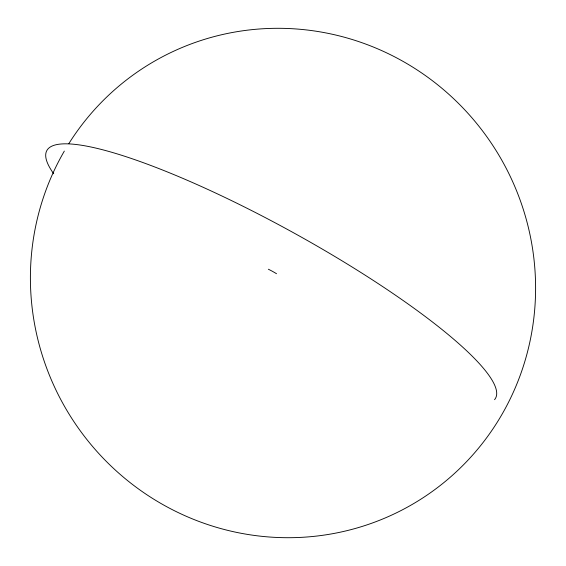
<?xml version="1.0" encoding="UTF-8"?>
<svg xmlns="http://www.w3.org/2000/svg" width="566" height="566" viewBox="0 0 566 566"><rect width="100%" height="100%" fill="white"/><g stroke="black" fill="none" stroke-linecap="round" stroke-linejoin="round"><path stroke-width="0.85" d="M53.713 173.769A256.398 47.233 28.9 0 1 255.521 212.568A256.398 47.233 28.9 0 1 494.543 399.681M268.376 269.225A17.978 3.311 28.9 0 1 276.526 273.718M68.854 143.601A256.398 250.88 56.2 0 1 504.702 165.463A256.398 250.88 56.2 0 1 279.901 537.573A256.398 250.88 56.2 0 1 64.326 151.094"/></g></svg>
